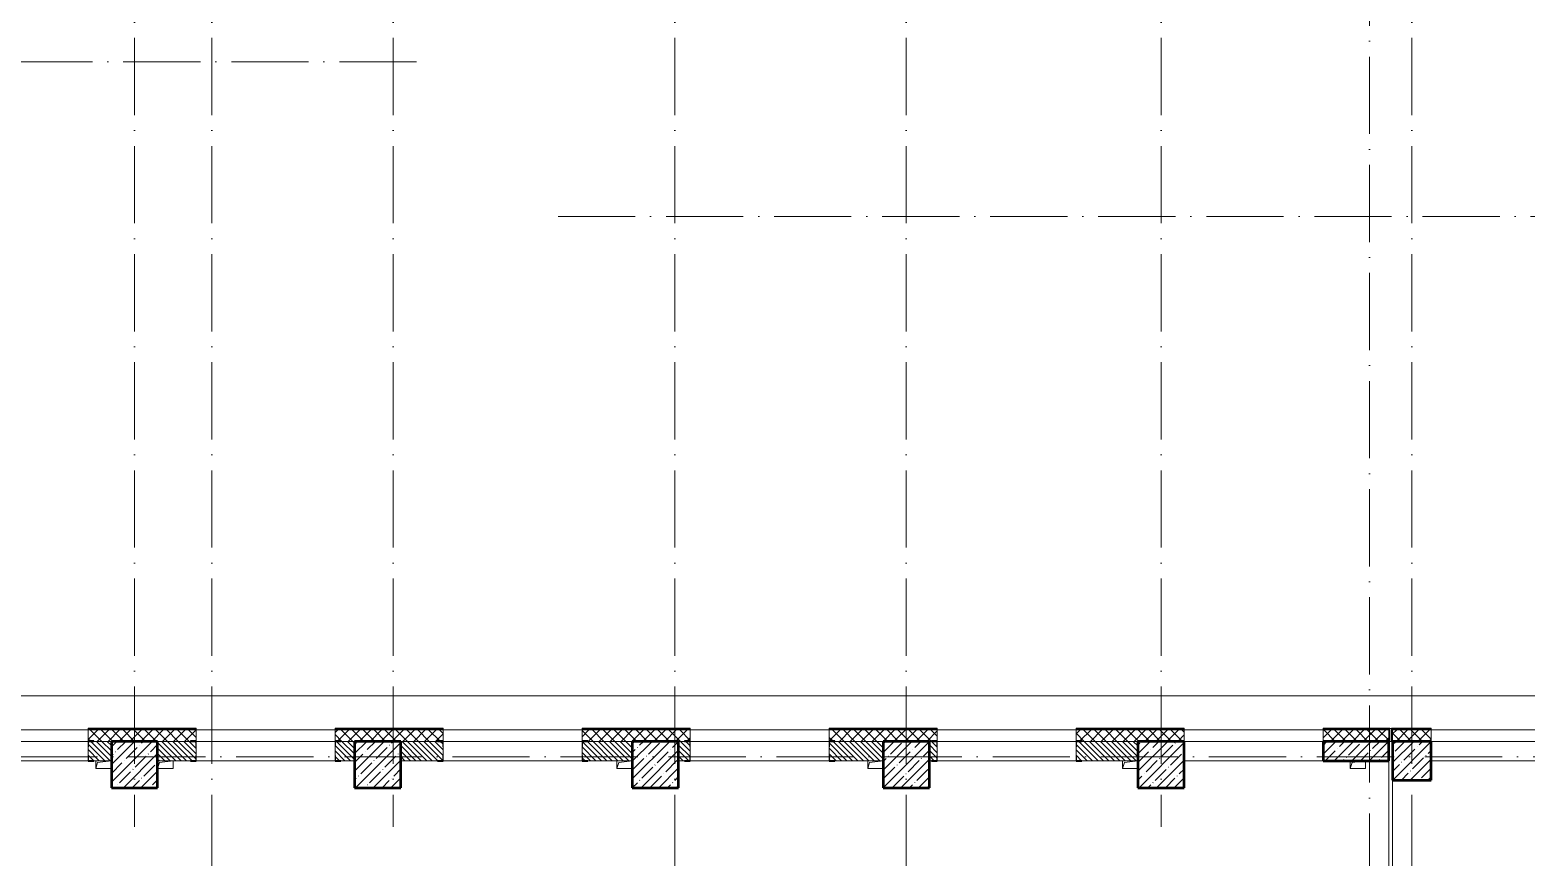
# Model space of a CAD drawing. Header units: millimetres. Extents: x -537608 to 253996, y -217170 to 186033.
# Drawn here: x -151090 to -131705, y 160824 to 171535 of the extents above; entities that cross this region are included whole.
import ezdxf

# ---------------------------------------------------------------- set-up
doc = ezdxf.new("R2010")
doc.units = ezdxf.units.MM
doc.linetypes.add('50_200_ШТРИХ_1Т_ш5_п1_п1_', pattern=[1400, 1000, -200, 0, -200])
for name, color, linetype, lineweight in [('A-FLOR-____-OTLN', 7, 'Continuous', 9), ('A-GENM-____-MCUT', 7, 'Continuous', 25), ('A-GENM-____-OTLN', 7, 'Continuous', 9), ('A-GENM-____-OTLN-1', 7, 'Continuous', 25), ('A-WALL-____-MCUT', 7, 'Continuous', 13), ('A-WALL-____-MCUT-1', 7, 'Continuous', 9), ('A-WALL-____-MCUT-2', 7, 'Continuous', 50), ('A-WALL-____-OTLN', 7, 'Continuous', 9), ('A-WALL-____-PATT-1', 7, 'Continuous', 9), ('A-WALL-FNSH-MCUT-1', 7, 'Continuous', 9), ('S-COLS-____-MCUT', 7, 'Continuous', 50), ('S-COLS-____-OTLN', 7, 'Continuous', 9), ('S-GRID-____-OTLN-1', 7, '50_200_ШТРИХ_1Т_ш5_п1_п1_', 9)]:
    doc.layers.add(name, color=color, linetype=linetype, lineweight=lineweight)
doc.layers.add('G-____-____-SYMB-1', color=9, linetype='Continuous', lineweight=9, true_color=0x808080)
pattern_1 = [(135, (-178684.97, 94540.114), (-35.35534, -35.35534), [])]
pattern_2 = [(45, (-178684.97, 94540.11), (-70.71068, 70.71068), []), (135, (-178684.97, 94540.11), (-70.71068, -70.71068), [])]

# ---------------------------------------------------------------- blocks, each defined once
blk = doc.blocks.new('BSC_Колонна _Прямоугольная - 600х600-V52-АР1_План отверстий 3 этажа в осях 1-64_Ю-ЯЯ')
at = {"layer": 'S-COLS-____-OTLN'}
h = blk.add_hatch(dxfattribs=at)
h.set_pattern_fill('FP_60', color=256, style=0, pattern_type=2)
h.set_pattern_definition([(45, (-28950, -67481.04), (-114.04925, 114.04925), []), (45, (-28835.95, -67481.04), (-114.04925, 114.04925), [201.613, -40.323, 3.353, -36.97])])
h.paths.add_polyline_path([(-300, -300), (300, -300), (300, 300), (-300, 300), (-300, 237)], flags=0)
at = {"layer": 'S-COLS-____-MCUT'}
for p, q in [((300, 300), (-300, 300)), ((-300, 300), (-300, -300)), ((300, -300), (300, 300)), ((-300, -300), (300, -300))]:
    blk.add_line(p, q, dxfattribs=at)
blk = doc.blocks.new('BSC_Колонна _Прямоугольная - 600х600-V74-АР1_План отверстий 3 этажа в осях 1-64_Ю-ЯЯ')
at = {"layer": 'S-COLS-____-OTLN'}
h = blk.add_hatch(dxfattribs=at)
h.set_pattern_fill('FP_83', color=256, style=0, pattern_type=2)
h.set_pattern_definition([(45, (-35700, -67481.04), (-114.04925, 114.04925), []), (45, (-35585.95, -67481.04), (-114.04925, 114.04925), [201.613, -40.323, 3.353, -36.97])])
h.paths.add_polyline_path([(-300, -300), (300, -300), (300, 300), (-300, 300)], flags=0)
at = {"layer": 'S-COLS-____-MCUT'}
for p, q in [((300, 300), (-300, 300)), ((-300, 300), (-300, -300)), ((300, -300), (300, 300)), ((-300, -300), (300, -300))]:
    blk.add_line(p, q, dxfattribs=at)
blk = doc.blocks.new('BSC_Колонна _Прямоугольная - 600х600-V78-АР1_План отверстий 3 этажа в осях 1-64_Ю-ЯЯ')
at = {"layer": 'S-COLS-____-OTLN'}
h = blk.add_hatch(dxfattribs=at)
h.set_pattern_fill('FP_87', color=256, style=0, pattern_type=2)
h.set_pattern_definition([(45, (-38950, -67481.04), (-114.04925, 114.04925), []), (45, (-38835.95, -67481.04), (-114.04925, 114.04925), [201.613, -40.323, 3.353, -36.97])])
h.paths.add_polyline_path([(-300, -300), (300, -300), (300, 300), (-300, 300)], flags=0)
at = {"layer": 'S-COLS-____-MCUT'}
for p, q in [((300, 300), (-300, 300)), ((-300, 300), (-300, -300)), ((300, -300), (300, 300)), ((-300, -300), (300, -300))]:
    blk.add_line(p, q, dxfattribs=at)
blk = doc.blocks.new('BSC_Колонна _Прямоугольная - 600х600-V85-АР1_План отверстий 3 этажа в осях 1-64_Ю-ЯЯ')
at = {"layer": 'S-COLS-____-OTLN'}
h = blk.add_hatch(dxfattribs=at)
h.set_pattern_fill('FP_93', color=256, style=0, pattern_type=2)
h.set_pattern_definition([(45, (-42250, -67481.04), (-114.04925, 114.04925), []), (45, (-42135.95, -67481.04), (-114.04925, 114.04925), [201.613, -40.323, 3.353, -36.97])])
h.paths.add_polyline_path([(-300, -300), (300, -300), (300, 300), (-300, 300)], flags=0)
at = {"layer": 'S-COLS-____-MCUT'}
for p, q in [((300, 300), (-300, 300)), ((-300, 300), (-300, -300)), ((300, -300), (300, 300)), ((-300, -300), (300, -300))]:
    blk.add_line(p, q, dxfattribs=at)
blk = doc.blocks.new('BSC_Колонна _Прямоугольная - 600х600-V89-АР1_План отверстий 3 этажа в осях 1-64_Ю-ЯЯ')
at = {"layer": 'S-COLS-____-OTLN'}
h = blk.add_hatch(dxfattribs=at)
h.set_pattern_fill('FP_94', color=256, style=0, pattern_type=2)
h.set_pattern_definition([(45, (-32100, -67481.04), (-114.04925, 114.04925), []), (45, (-31985.95, -67481.04), (-114.04925, 114.04925), [201.613, -40.323, 3.353, -36.97])])
h.paths.add_polyline_path([(-300, -300), (300, -300), (300, 300), (-300, 300)], flags=0)
at = {"layer": 'S-COLS-____-MCUT'}
for p, q in [((300, 300), (-300, 300)), ((-300, 300), (-300, -300)), ((300, -300), (300, 300)), ((-300, -300), (300, -300))]:
    blk.add_line(p, q, dxfattribs=at)
blk = doc.blocks.new('BSC_Колонна _Прямоугольная - 500х500-V148-АР1_План отверстий 3 этажа в осях 1-64_Ю-ЯЯ')
at = {"layer": 'S-COLS-____-OTLN'}
h = blk.add_hatch(dxfattribs=at)
h.set_pattern_fill('FP_154', color=256, style=0, pattern_type=2)
h.set_pattern_definition([(45, (-45500, -67531.04), (-114.04925, 114.04925), []), (45, (-45385.95, -67531.04), (-114.04925, 114.04925), [201.613, -40.323, 3.353, -36.97])])
h.paths.add_polyline_path([(-250, -250), (250, -250), (250, 250), (-250, 250)], flags=0)
at = {"layer": 'S-COLS-____-MCUT'}
for p, q in [((250, 250), (-250, 250)), ((-250, 250), (-250, -250)), ((250, -250), (250, 250)), ((-250, -250), (250, -250))]:
    blk.add_line(p, q, dxfattribs=at)
blk = doc.blocks.new('Фахверк_СКБ_Уголок - 250_2700-27509033-АР1_План отверстий 3 этажа в осях 1-64_Ю-ЯЯ')
at = {"layer": 'A-GENM-____-MCUT'}
for p, q in [((125, 181), (50, 181)), ((50, 181), (50, 175)), ((50, 175), (119, 175)), ((119, 175), (119, 106)), ((119, 106), (125, 106)), ((125, 106), (125, 181)), ((119, -75), (50, -75)), ((50, -75), (50, -81)), ((50, -81), (125, -81)), ((125, -6), (119, -6)), ((119, -6), (119, -75)), ((125, -81), (125, -6))]:
    blk.add_line(p, q, dxfattribs=at)
blk = doc.blocks.new('Фахверк_СКБ_Уголок - 250_2700-27497298-АР1_План отверстий 3 этажа в осях 1-64_Ю-ЯЯ')
at = {"layer": 'A-GENM-____-MCUT'}
for p, q in [((200, 181), (125, 181)), ((125, 181), (125, 106)), ((125, 106), (131, 106)), ((131, 106), (131, 175)), ((131, 175), (200, 175)), ((200, 175), (200, 181)), ((131, -6), (125, -6)), ((125, -6), (125, -81)), ((125, -81), (200, -81)), ((131, -75), (131, -6)), ((200, -75), (131, -75)), ((200, -81), (200, -75))]:
    blk.add_line(p, q, dxfattribs=at)
blk = doc.blocks.new('Фахверк_СКБ_Уголок - 250_2700_1-27501432-АР1_План отверстий 3 этажа в осях 1-64_Ю-ЯЯ')
at = {"layer": 'A-GENM-____-MCUT'}
for p, q in [((200, 181), (125, 181)), ((125, 181), (125, 106)), ((125, 106), (131, 106)), ((131, 106), (131, 175)), ((131, 175), (200, 175)), ((200, 175), (200, 181)), ((131, -6), (125, -6)), ((125, -6), (125, -81)), ((125, -81), (200, -81)), ((131, -75), (131, -6)), ((200, -75), (131, -75)), ((200, -81), (200, -75))]:
    blk.add_line(p, q, dxfattribs=at)
blk = doc.blocks.new('AR_Отверстие прямоугольное _в плите_ - AR_Отверстие прямоугольное _в плите_-V183-АР1_План отверстий 3 этажа в осях 1-64_Ю-ЯЯ')
at = {"layer": 'A-GENM-____-OTLN'}
for p, q in [((-100, 50), (-100, -50)), ((-100, -50), (-75, 25)), ((-75, 25), (100, 50)), ((100, -50), (100, 50)), ((-100, -50), (100, -50))]:
    blk.add_line(p, q, dxfattribs=at)
blk = doc.blocks.new('AR_Отверстие прямоугольное _в плите_ - AR_Отверстие прямоугольное _в плите_-V175-АР1_План отверстий 3 этажа в осях 1-64_Ю-ЯЯ')
at = {"layer": 'A-GENM-____-OTLN'}
for p, q in [((-100, -50), (-75, 25)), ((-75, 25), (100, 50)), ((100, -50), (100, 50)), ((-100, -50), (100, -50))]:
    blk.add_line(p, q, dxfattribs=at)
blk = doc.blocks.new('AR_Отверстие прямоугольное _в плите_ - AR_Отверстие прямоугольное _в плите_-30510712-АР1_План отверстий 3 этажа в осях 1-64_Ю-ЯЯ')
at = {"layer": 'A-GENM-____-OTLN'}
for p, q in [((-100, 50), (-100, -50)), ((-100, -50), (-75, 25)), ((-75, 25), (100, 50)), ((-100, -50), (100, -50))]:
    blk.add_line(p, q, dxfattribs=at)
blk = doc.blocks.new('AR_Отверстие прямоугольное _в плите_ - AR_Отверстие прямоугольное _в плите_-V184-АР1_План отверстий 3 этажа в осях 1-64_Ю-ЯЯ')
at = {"layer": 'A-GENM-____-OTLN'}
for p, q in [((-100, 50), (-100, -50)), ((-100, -50), (-75, 25)), ((-75, 25), (100, 50)), ((-100, -50), (100, -50))]:
    blk.add_line(p, q, dxfattribs=at)
blk = doc.blocks.new('Стены 11 - Стены 4-31628984-АР1_План отверстий 3 этажа в осях 1-64_Ю-ЯЯ')
at = {"layer": 'A-WALL-____-MCUT'}
for p, q in [((-1829, 41030), (-1829, 41010)), ((-1659, 41030), (-1829, 41030)), ((-1829, 41010), (-1659, 41010)), ((-1659, 41010), (-1659, 41030))]:
    blk.add_line(p, q, dxfattribs=at)

msp = doc.modelspace()

# ---------------------------------------------------------------- hatches: boundary and pattern name
at = {"layer": 'A-WALL-____-PATT-1'}
h = msp.add_hatch(dxfattribs=at)
h.set_pattern_fill('FP_4', color=256, style=0, pattern_type=2)
h.set_pattern_definition(pattern_2)
h.paths.add_polyline_path([(-133484.9702, 162321.1558), (-133484.9702, 162471.1558), (-134334.9702, 162471.1558), (-134334.9702, 162321.1558), (-133628.6568, 162321.1558)], flags=0)
h.paths.add_polyline_path([(-137459.9702, 162321.1558), (-136134.9702, 162321.1558), (-136134.9702, 162471.1558), (-137534.9702, 162471.1558), (-137534.9702, 162327.1558), (-137459.9702, 162327.1558)], flags=0)
h.paths.add_polyline_path([(-139409.9702, 162321.1558), (-139409.9702, 162327.1558), (-139334.9702, 162327.1558), (-139334.9702, 162471.1558), (-140734.9702, 162471.1558), (-140734.9702, 162327.1558), (-140659.9702, 162327.1558), (-140659.9702, 162321.1558), (-139434.9702, 162321.1558)], flags=0)
h.paths.add_polyline_path([(-142609.9702, 162321.1558), (-142609.9702, 162327.1558), (-142534.9702, 162327.1558), (-142534.9702, 162471.1558), (-143934.9702, 162471.1558), (-143934.9702, 162327.1558), (-143859.9702, 162327.1558), (-143859.9702, 162321.1558), (-142684.9702, 162321.1558)], flags=0)
h.paths.add_polyline_path([(-146284.9702, 162321.1558), (-145809.9702, 162321.1558), (-145809.9702, 162327.1558), (-145734.9702, 162327.1558), (-145734.9702, 162471.1558), (-147134.9702, 162471.1558), (-147134.9702, 162327.1558), (-147059.9702, 162327.1558), (-147059.9702, 162321.1558), (-146884.639, 162321.1558)], flags=0)
h.paths.add_polyline_path([(-149009.9702, 162321.1558), (-149009.9702, 162327.1558), (-148934.9702, 162327.1558), (-148934.9702, 162471.1558), (-150334.9702, 162471.1558), (-150334.9702, 162327.1558), (-150259.9702, 162327.1558), (-150259.9702, 162321.1558), (-149434.9702, 162321.1558)], flags=0)
h.paths.add_polyline_path([(-152209.9702, 162321.1558), (-152209.9702, 162327.1558), (-152134.9702, 162327.1558), (-152134.9702, 162471.1558), (-154834.9702, 162471.1558), (-154834.9702, 162321.1558), (-153954.4961, 162321.1558)], flags=0)
h = msp.add_hatch(dxfattribs=at)
h.set_pattern_fill('FP_4', color=256, style=0, pattern_type=2)
h.set_pattern_definition(pattern_2)
h.paths.add_polyline_path([(-128634.9702, 162321.1558), (-128634.9702, 162471.1558), (-131134.9702, 162471.1558), (-131134.9702, 162321.1558), (-128809.8987, 162321.1558)], flags=0)
h.paths.add_polyline_path([(-132934.9702, 162321.1558), (-132934.9702, 162471.1558), (-133434.9702, 162471.1558), (-133434.9702, 162321.1558)], flags=0)
h = msp.add_hatch(dxfattribs=at)
h.set_pattern_fill('FP_9', color=256, style=0, pattern_type=2)
h.set_pattern_definition(pattern_1)
h.paths.add_polyline_path([(-150259.9702, 162071.1558), (-150034.9702, 162071.1558), (-150034.9702, 162321.1558), (-150328.9702, 162321.1558), (-150328.9702, 162252.1558), (-150334.9702, 162252.1558), (-150334.9702, 162140.1558), (-150328.9702, 162140.1558), (-150328.9702, 162071.1558)], flags=0)
h.paths.add_polyline_path([(-152209.9702, 162071.1558), (-152140.9702, 162071.7113), (-152140.9702, 162140.1558), (-152134.9702, 162140.1558), (-152134.9702, 162252.1558), (-152140.9702, 162252.1558), (-152140.9702, 162321.1558), (-154984.9702, 162321.1558), (-154984.9702, 162071.1558), (-153954.4961, 162071.1558)], flags=0)
h = msp.add_hatch(dxfattribs=at)
h.set_pattern_fill('FP_9', color=256, style=0, pattern_type=2)
h.set_pattern_definition(pattern_1)
h.paths.add_polyline_path([(-146884.9702, 162071.1558), (-146884.9702, 162321.1558), (-147128.9702, 162321.1558), (-147128.9702, 162252.1558), (-147134.9702, 162252.1558), (-147134.9702, 162140.1558), (-147128.9702, 162140.1558), (-147128.9702, 162071.1558), (-147059.9702, 162071.1558)], flags=0)
h.paths.add_polyline_path([(-149009.9702, 162071.1558), (-148940.9702, 162071.1558), (-148940.9702, 162140.1558), (-148934.9702, 162140.1558), (-148934.9702, 162252.1558), (-148940.9702, 162252.1558), (-148940.9702, 162321.1558), (-149434.9702, 162321.1558), (-149434.9702, 162071.1558)], flags=0)
h = msp.add_hatch(dxfattribs=at)
h.set_pattern_fill('FP_9', color=256, style=0, pattern_type=2)
h.set_pattern_definition(pattern_1)
h.paths.add_polyline_path([(-143284.9702, 162071.1558), (-143284.9702, 162321.1558), (-143928.9702, 162321.1558), (-143928.9702, 162252.1558), (-143934.9702, 162252.1558), (-143934.9702, 162140.1558), (-143928.9702, 162140.1558), (-143928.9702, 162071.1558), (-143349.7104, 162071.1558)], flags=0)
h.paths.add_polyline_path([(-145809.9702, 162071.1558), (-145740.9702, 162071.1558), (-145740.9702, 162140.1558), (-145734.9702, 162140.1558), (-145734.9702, 162252.1558), (-145740.9702, 162252.1558), (-145740.9702, 162321.1558), (-146284.9702, 162321.1558), (-146284.9702, 162071.1558)], flags=0)
h = msp.add_hatch(dxfattribs=at)
h.set_pattern_fill('FP_9', color=256, style=0, pattern_type=2)
h.set_pattern_definition(pattern_1)
h.paths.add_polyline_path([(-140034.9702, 162071.1558), (-140034.9702, 162321.1558), (-140728.9702, 162321.1558), (-140728.9702, 162252.1558), (-140734.9702, 162252.1558), (-140734.9702, 162140.1558), (-140728.9702, 162140.1558), (-140728.9702, 162071.1558), (-140659.9702, 162071.1558)], flags=0)
h.paths.add_polyline_path([(-142684.9702, 162071.1558), (-142540.9702, 162071.1558), (-142540.9702, 162140.1558), (-142534.9702, 162140.1558), (-142534.9702, 162252.1558), (-142540.9702, 162252.1558), (-142540.9702, 162321.1558), (-142684.9702, 162321.1558), (-142684.9702, 162140.1558)], flags=0)
h = msp.add_hatch(dxfattribs=at)
h.set_pattern_fill('FP_9', color=256, style=0, pattern_type=2)
h.set_pattern_definition(pattern_1)
h.paths.add_polyline_path([(-137459.9702, 162071.1558), (-136734.9702, 162071.1558), (-136734.9702, 162321.1558), (-137528.9702, 162321.1558), (-137528.9702, 162252.1558), (-137534.9702, 162252.1558), (-137534.9702, 162140.1558), (-137528.9702, 162140.1558), (-137528.9702, 162071.1558)], flags=0)
h.paths.add_polyline_path([(-139409.9702, 162071.1558), (-139340.9702, 162071.1558), (-139340.9702, 162140.1558), (-139334.9702, 162140.1558), (-139334.9702, 162252.1558), (-139340.9702, 162252.1558), (-139340.9702, 162321.1558), (-139434.9702, 162321.1558), (-139434.9702, 162071.1558)], flags=0)
h = msp.add_hatch(dxfattribs=at)
h.set_pattern_fill('FP_12', color=256, style=0, pattern_type=2)
h.set_pattern_definition([(45, (-178684.97, 94540.11), (-114.04925, 114.04925), []), (45, (-178570.92, 94540.11), (-114.04925, 114.04925), [201.612, -40.322, 3.353, -36.97])])
h.paths.add_polyline_path([(-133484.9702, 162071.1558), (-133484.9702, 162321.1558), (-134334.9702, 162321.1558), (-134334.9702, 162071.1558), (-133628.6568, 162071.1558)], flags=0)

# ---------------------------------------------------------------- linework, layer by layer
at = {"layer": 'A-FLOR-____-OTLN'}
for p, q in [((-133484.9702, 157721.1558), (-133484.9702, 162071.1558)), ((-133434.9702, 161821.1558), (-133434.9702, 157721.1558))]:
    msp.add_line(p, q, dxfattribs=at)
at = {"layer": 'A-WALL-____-MCUT'}
for p, q in [((-150034.9702, 162321.1558), (-150259.9702, 162321.1558)), ((-149009.9702, 162321.1558), (-149434.9702, 162321.1558)), ((-146884.9702, 162321.1558), (-147059.9702, 162321.1558)), ((-145809.9702, 162321.1558), (-146284.9702, 162321.1558)), ((-143284.9702, 162321.1558), (-143859.9702, 162321.1558)), ((-142609.9702, 162321.1558), (-142684.9702, 162321.1558)), ((-140034.9702, 162321.1558), (-140659.9702, 162321.1558)), ((-139409.9702, 162321.1558), (-139434.9702, 162321.1558)), ((-136734.9702, 162321.1558), (-137459.9702, 162321.1558)), ((-150334.9702, 162252.1558), (-150334.9702, 162140.1558)), ((-150259.9702, 162071.1558), (-150034.9702, 162071.1558)), ((-149434.9702, 162071.1558), (-149009.9702, 162071.1558)), ((-148934.9702, 162140.1558), (-148934.9702, 162252.1558)), ((-147134.9702, 162252.1558), (-147134.9702, 162140.1558)), ((-147059.9702, 162071.1558), (-146884.9702, 162071.1558)), ((-146284.9702, 162071.1558), (-145809.9702, 162071.1558)), ((-145734.9702, 162140.1558), (-145734.9702, 162252.1558)), ((-143934.9702, 162252.1558), (-143934.9702, 162140.1558)), ((-143859.9702, 162071.1558), (-143284.9702, 162071.1558)), ((-142684.9702, 162071.1558), (-142609.9702, 162071.1558)), ((-142534.9702, 162140.1558), (-142534.9702, 162252.1558)), ((-140734.9702, 162252.1558), (-140734.9702, 162140.1558)), ((-140659.9702, 162071.1558), (-140034.9702, 162071.1558)), ((-139434.9702, 162071.1558), (-139409.9702, 162071.1558)), ((-139334.9702, 162140.1558), (-139334.9702, 162252.1558)), ((-137534.9702, 162252.1558), (-137534.9702, 162140.1558)), ((-137459.9702, 162071.1558), (-136734.9702, 162071.1558))]:
    msp.add_line(p, q, dxfattribs=at)
at = {"layer": 'A-WALL-____-MCUT-1'}
for p, q in [((-148934.9702, 162483.1558), (-150334.9702, 162483.1558)), ((-148934.9702, 162477.1558), (-150334.9702, 162477.1558)), ((-150334.9702, 162471.1558), (-150334.9702, 162471.1558)), ((-150334.9702, 162471.1558), (-150334.9702, 162327.1558)), ((-148934.9702, 162471.1558), (-150334.9702, 162471.1558)), ((-148934.9702, 162327.1558), (-148934.9702, 162471.1558)), ((-145734.9702, 162483.1558), (-147134.9702, 162483.1558)), ((-145734.9702, 162477.1558), (-147134.9702, 162477.1558)), ((-147134.9702, 162471.1558), (-145734.9702, 162471.1558)), ((-147134.9702, 162471.1558), (-147134.9702, 162327.1558)), ((-145734.9702, 162327.1558), (-145734.9702, 162471.1558)), ((-142534.9702, 162483.1558), (-143934.9702, 162483.1558)), ((-142534.9702, 162477.1558), (-143934.9702, 162477.1558)), ((-143934.9702, 162471.1558), (-142534.9702, 162471.1558)), ((-143934.9702, 162471.1558), (-143934.9702, 162327.1558)), ((-142534.9702, 162327.1558), (-142534.9702, 162471.1558)), ((-139334.9702, 162483.1558), (-140734.9702, 162483.1558)), ((-139334.9702, 162477.1558), (-140734.9702, 162477.1558)), ((-140734.9702, 162471.1558), (-140734.9702, 162327.1558)), ((-139334.9702, 162471.1558), (-140734.9702, 162471.1558)), ((-139334.9702, 162327.1558), (-139334.9702, 162471.1558)), ((-136134.9702, 162483.1558), (-137534.9702, 162483.1558)), ((-136134.9702, 162477.1558), (-137534.9702, 162477.1558)), ((-137534.9702, 162471.1558), (-136134.9702, 162471.1558)), ((-137534.9702, 162471.1558), (-137534.9702, 162327.1558)), ((-136134.9702, 162321.1558), (-136134.9702, 162471.1558)), ((-133469.9702, 162483.1558), (-134334.9702, 162483.1558)), ((-133469.9702, 162477.1558), (-134334.9702, 162477.1558)), ((-134334.9702, 162471.1558), (-134334.9702, 162471.1558)), ((-134334.9702, 162471.1558), (-134334.9702, 162321.1558)), ((-133484.9702, 162471.1558), (-134334.9702, 162471.1558)), ((-133484.9702, 162321.1558), (-133484.9702, 162471.1558)), ((-132934.9702, 162483.1558), (-133449.9702, 162483.1558)), ((-132934.9702, 162477.1558), (-133449.9702, 162477.1558)), ((-132934.9702, 162471.1558), (-133434.9702, 162471.1558)), ((-133434.9702, 162471.1558), (-133434.9702, 162321.1558)), ((-132934.9702, 162321.1558), (-132934.9702, 162471.1558)), ((-142684.9702, 162321.1558), (-142684.9702, 162321.1558))]:
    msp.add_line(p, q, dxfattribs=at)
at = {"layer": 'A-WALL-____-MCUT-2'}
for p, q in [((-133484.9702, 162321.1558), (-134334.9702, 162321.1558)), ((-134334.9702, 162321.1558), (-134334.9702, 162071.1558)), ((-133484.9702, 162071.1558), (-133484.9702, 162321.1558)), ((-134334.9702, 162071.1558), (-133484.9702, 162071.1558))]:
    msp.add_line(p, q, dxfattribs=at)
at = {"layer": 'A-WALL-____-OTLN'}
for p, q in [((-150334.9702, 162471.1558), (-152134.9702, 162471.1558)), ((-148934.9702, 162471.1558), (-147134.9702, 162471.1558)), ((-145734.9702, 162471.1558), (-143934.9702, 162471.1558)), ((-140734.9702, 162471.1558), (-142534.9702, 162471.1558)), ((-139334.9702, 162471.1558), (-137534.9702, 162471.1558)), ((-136134.9702, 162471.1558), (-134334.9702, 162471.1558)), ((-132934.9702, 162471.1558), (-131134.9702, 162471.1558)), ((-150334.9702, 162321.1558), (-152134.9702, 162321.1558)), ((-147134.9702, 162321.1558), (-148934.9702, 162321.1558)), ((-143934.9702, 162321.1558), (-145734.9702, 162321.1558)), ((-140734.9702, 162321.1558), (-142534.9702, 162321.1558)), ((-137534.9702, 162321.1558), (-139334.9702, 162321.1558)), ((-134334.9702, 162321.1558), (-136134.9702, 162321.1558)), ((-133469.9702, 162321.1558), (-133484.9702, 162321.1558)), ((-133434.9702, 162321.1558), (-133449.9702, 162321.1558)), ((-131134.9702, 162321.1558), (-132934.9702, 162321.1558)), ((-150334.9702, 162071.1558), (-152134.9702, 162071.1558)), ((-147134.9702, 162071.1558), (-148934.9702, 162071.1558)), ((-143934.9702, 162071.1558), (-145734.9702, 162071.1558)), ((-140734.9702, 162071.1558), (-142534.9702, 162071.1558)), ((-137534.9702, 162071.1558), (-139334.9702, 162071.1558)), ((-134334.9702, 162071.1558), (-136134.9702, 162071.1558)), ((-131134.9702, 162071.1558), (-132934.9702, 162071.1558))]:
    msp.add_line(p, q, dxfattribs=at)
at = {"layer": 'A-WALL-FNSH-MCUT-1'}
for p, q in [((-148934.9702, 162491.1558), (-150334.9702, 162491.1558)), ((-150334.9702, 162491.1558), (-150334.9702, 162471.1558)), ((-148934.9702, 162471.1558), (-148934.9702, 162491.1558)), ((-145734.9702, 162491.1558), (-147134.9702, 162491.1558)), ((-147134.9702, 162491.1558), (-147134.9702, 162471.1558)), ((-145734.9702, 162471.1558), (-145734.9702, 162491.1558)), ((-142534.9702, 162491.1558), (-143934.9702, 162491.1558)), ((-143934.9702, 162491.1558), (-143934.9702, 162471.1558)), ((-142534.9702, 162471.1558), (-142534.9702, 162491.1558)), ((-139334.9702, 162491.1558), (-140734.9702, 162491.1558)), ((-140734.9702, 162491.1558), (-140734.9702, 162471.1558)), ((-139334.9702, 162471.1558), (-139334.9702, 162491.1558)), ((-136134.9702, 162491.1558), (-137534.9702, 162491.1558)), ((-137534.9702, 162491.1558), (-137534.9702, 162471.1558)), ((-136134.9702, 162471.1558), (-136134.9702, 162491.1558)), ((-133469.9702, 162491.1558), (-134334.9702, 162491.1558)), ((-134334.9702, 162491.1558), (-134334.9702, 162471.1558)), ((-133484.9702, 162471.1558), (-133469.9702, 162471.1558)), ((-133469.9702, 162471.1558), (-133469.9702, 162491.1558)), ((-132934.9702, 162491.1558), (-133449.9702, 162491.1558)), ((-133449.9702, 162491.1558), (-133449.9702, 162471.1558)), ((-133449.9702, 162471.1558), (-133434.9702, 162471.1558)), ((-132934.9702, 162471.1558), (-132934.9702, 162491.1558))]:
    msp.add_line(p, q, dxfattribs=at)
at = {"layer": 'G-____-____-SYMB-1'}
msp.add_line((-183495.5066, 162911.1558), (-74014.7792, 162911.1558), dxfattribs=at)
at = {"layer": 'S-GRID-____-OTLN-1'}
for p, q in [((-149734.9702, 185432.9652), (-149734.9702, 161215.5975)), ((-148734.9702, 185432.9652), (-148734.9702, 147431.7016)), ((-146384.9702, 185432.9652), (-146384.9702, 161215.5975)), ((-142734.9702, 185432.9652), (-142734.9702, 147431.7016)), ((-139734.9702, 185432.9652), (-139734.9702, 147431.7016)), ((-136434.9702, 185432.9652), (-136434.9702, 161215.5975)), ((-133184.9702, 185432.9652), (-133184.9702, 147431.7016)), ((-133734.9702, 185189.2929), (-133734.9702, 147570.4281)), ((-146079.9702, 171121.1558), (-183353.7404, 171121.1558)), ((-144247.5242, 169121.1558), (-74610.5636, 169121.1558)), ((-74610.5636, 162121.1558), (-183353.7404, 162121.1558))]:
    msp.add_line(p, q, dxfattribs=at)

# ---------------------------------------------------------------- block references
at = {"layer": 'A-GENM-____-OTLN'}
for name, p in [('AR_Отверстие прямоугольное _в плите_ - AR_Отверстие прямоугольное _в плите_-V183-АР1_План отверстий 3 этажа в осях 1-64_Ю-ЯЯ', (-150137.4573, 162021.1558)), ('AR_Отверстие прямоугольное _в плите_ - AR_Отверстие прямоугольное _в плите_-V175-АР1_План отверстий 3 этажа в осях 1-64_Ю-ЯЯ', (-149334.9702, 162021.1558)), ('AR_Отверстие прямоугольное _в плите_ - AR_Отверстие прямоугольное _в плите_-30510712-АР1_План отверстий 3 этажа в осях 1-64_Ю-ЯЯ', (-143384.9702, 162021.1558)), ('AR_Отверстие прямоугольное _в плите_ - AR_Отверстие прямоугольное _в плите_-V184-АР1_План отверстий 3 этажа в осях 1-64_Ю-ЯЯ', (-140134.9702, 162021.1558)), ('AR_Отверстие прямоугольное _в плите_ - AR_Отверстие прямоугольное _в плите_-30510712-АР1_План отверстий 3 этажа в осях 1-64_Ю-ЯЯ', (-136834.9702, 162021.1558)), ('AR_Отверстие прямоугольное _в плите_ - AR_Отверстие прямоугольное _в плите_-V183-АР1_План отверстий 3 этажа в осях 1-64_Ю-ЯЯ', (-133884.9702, 162021.1558))]:
    msp.add_blockref(name, p, dxfattribs=at)
at = {"layer": 'A-GENM-____-OTLN-1', "rotation": 180}
for name, p in [('Фахверк_СКБ_Уголок - 250_2700-27509033-АР1_План отверстий 3 этажа в осях 1-64_Ю-ЯЯ', (-150209.9702, 162246.1558)), ('Фахверк_СКБ_Уголок - 250_2700-27497298-АР1_План отверстий 3 этажа в осях 1-64_Ю-ЯЯ', (-148809.9702, 162246.1558)), ('Фахверк_СКБ_Уголок - 250_2700-27509033-АР1_План отверстий 3 этажа в осях 1-64_Ю-ЯЯ', (-147009.9702, 162246.1558)), ('Фахверк_СКБ_Уголок - 250_2700-27497298-АР1_План отверстий 3 этажа в осях 1-64_Ю-ЯЯ', (-145609.9702, 162246.1558)), ('Фахверк_СКБ_Уголок - 250_2700-27509033-АР1_План отверстий 3 этажа в осях 1-64_Ю-ЯЯ', (-143809.9702, 162246.1558)), ('Фахверк_СКБ_Уголок - 250_2700_1-27501432-АР1_План отверстий 3 этажа в осях 1-64_Ю-ЯЯ', (-142409.9702, 162246.1558)), ('Фахверк_СКБ_Уголок - 250_2700-27509033-АР1_План отверстий 3 этажа в осях 1-64_Ю-ЯЯ', (-140609.9702, 162246.1558)), ('Фахверк_СКБ_Уголок - 250_2700_1-27501432-АР1_План отверстий 3 этажа в осях 1-64_Ю-ЯЯ', (-139209.9702, 162246.1558)), ('Фахверк_СКБ_Уголок - 250_2700-27509033-АР1_План отверстий 3 этажа в осях 1-64_Ю-ЯЯ', (-137409.9702, 162246.1558))]:
    msp.add_blockref(name, p, dxfattribs=at)
at = {"layer": 'A-WALL-____-OTLN', "rotation": 89.9999999999999}
msp.add_blockref('Стены 11 - Стены 4-31628984-АР1_План отверстий 3 этажа в осях 1-64_Ю-ЯЯ', (-92439.7282, 164149.6676), dxfattribs=at)
at = {"layer": 'S-COLS-____-OTLN'}
for name, p in [('BSC_Колонна _Прямоугольная - 600х600-V52-АР1_План отверстий 3 этажа в осях 1-64_Ю-ЯЯ', (-149734.9702, 162021.1558)), ('BSC_Колонна _Прямоугольная - 600х600-V89-АР1_План отверстий 3 этажа в осях 1-64_Ю-ЯЯ', (-146584.9702, 162021.1558)), ('BSC_Колонна _Прямоугольная - 600х600-V74-АР1_План отверстий 3 этажа в осях 1-64_Ю-ЯЯ', (-142984.9702, 162021.1558)), ('BSC_Колонна _Прямоугольная - 600х600-V78-АР1_План отверстий 3 этажа в осях 1-64_Ю-ЯЯ', (-139734.9702, 162021.1558)), ('BSC_Колонна _Прямоугольная - 600х600-V85-АР1_План отверстий 3 этажа в осях 1-64_Ю-ЯЯ', (-136434.9702, 162021.1558)), ('BSC_Колонна _Прямоугольная - 500х500-V148-АР1_План отверстий 3 этажа в осях 1-64_Ю-ЯЯ', (-133184.9702, 162071.1558))]:
    msp.add_blockref(name, p, dxfattribs=at)

doc.saveas('drawing.dxf')
